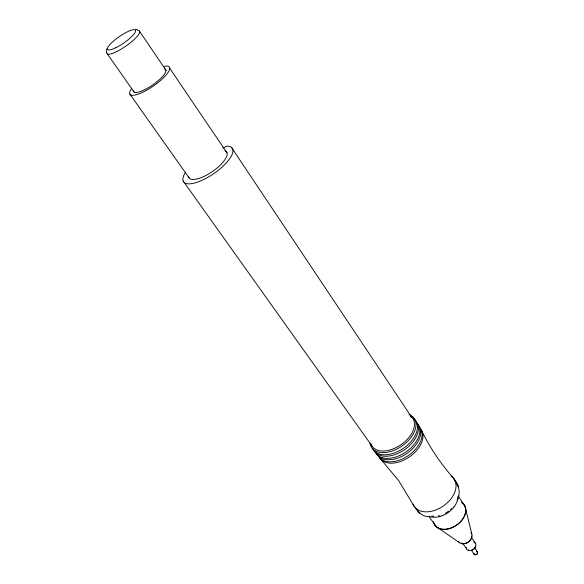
<?xml version="1.0" encoding="UTF-8"?>
<svg xmlns="http://www.w3.org/2000/svg" width="584" height="584" viewBox="0 0 584 584"><rect width="100%" height="100%" fill="white"/><g stroke="black" fill="none" stroke-linecap="round" stroke-linejoin="round"><path stroke-width="0.88" d="M106.777 48.815L106.31 52.334M457.199 500.7C460.98 493.027 459.068 484.494 453.527 478.252C440.759 463.747 429.934 447.731 421.436 430.371M454.111 506.635L453.213 507.773M222.694 148.132L226.789 146.153A29.565 10.417 -34.6 0 1 226.818 162.294A29.565 10.417 -34.6 0 1 194.216 183.113A29.565 10.417 -34.6 0 1 185.274 172.667M442.307 515.577L440.935 516.066M429.401 516.731C423.247 516.869 418.305 512.81 415.282 507.744M135.641 29.2L137.7 29.828M436.022 526.491L459.44 542.616M379.994 458.236L398.857 480.902L414.319 506.591M417.655 510.701L419.633 513.168M183.186 181.055L371.57 445.388M129.889 94.155L189.055 177.784M107.39 53.991L134.554 92.717M471.529 550.5L474.113 554.231M462.718 543.31L466.528 548.829M429.291 516.825L435.876 526.345M474.456 547.478L477.544 551.96M471.733 537.864L475.726 543.733M169.776 68.343L227.023 152.855M139.758 31.594L166.155 70.489M231.41 147.336L411.202 416.553M458.141 495.911L464.901 506.094M453.527 478.252L458.725 487.282L454.972 480.596M464.988 506.284L471.806 533.988M164.513 68.912A19.403 5.249 -34.6 0 1 152.767 84.877A19.403 5.249 -34.6 0 1 133.437 90.418M410.114 415.72A24.674 15.089 -34.6 0 1 401.142 444.614A24.674 15.089 -34.6 0 1 370.723 443.161M475.442 546.215A4.241 3.066 -34.7 0 1 471.719 550.208M468.711 549.946A4.241 3.066 -34.7 0 1 468.529 549.814M471.536 535.937A6.599 4.716 -34.7 0 1 468.229 542.01A6.599 4.716 -34.7 0 1 461.367 543.032M470.908 532.725A7.614 5.431 -34.7 0 1 468.543 541.981A7.614 5.431 -34.7 0 1 458.732 541.696M462.908 503.459A17.805 12.315 -34.7 0 1 456.162 525.52A17.805 12.315 -34.7 0 1 433.766 522.738M461.367 502.196A17.841 12.344 -34.7 0 1 456.586 525.016A17.841 12.344 -34.7 0 1 433.401 521.709M473.785 542.12A5.285 3.818 -34.7 0 1 473.376 549.383A5.285 3.818 -34.7 0 1 466.28 547.434M451.476 508.554A18.031 12.242 -34.7 0 1 450.571 509.46M448.6 511.146A18.031 12.242 -34.7 0 1 445.344 513.299M439.489 515.665A18.031 12.242 -34.7 0 1 438.307 515.928M433.773 516.249A18.031 12.242 -34.7 0 1 431.7 515.964M225.008 150.789A22.783 8.023 -34.6 0 1 213.211 170.973A22.783 8.023 -34.6 0 1 188.632 176.689M163.994 66.401A23.973 6.482 -34.6 0 1 165.265 75.949A23.973 6.482 -34.6 0 1 138.78 93.907A23.973 6.482 -34.6 0 1 131.772 88.257M417.02 423.291A25.47 15.739 -34.6 0 1 405.376 452.337A25.47 15.739 -34.6 0 1 374.95 451.249M414.786 420.21A25.623 15.783 -34.6 0 1 404.624 449.651A25.623 15.783 -34.6 0 1 373.293 449.118M409.004 414.501A25.784 15.79 -34.6 0 1 403.04 445.264A25.784 15.79 -34.6 0 1 370.059 443.3M413.83 418.691A25.703 15.79 -34.6 0 1 404.354 447.651A25.703 15.79 -34.6 0 1 372.658 448.731M371.869 446.577A25.703 15.79 -34.6 0 1 371.643 445.417M410.771 416.881A25.703 15.79 -34.6 0 1 411.873 417.392M451.257 476.135A24.199 16.213 -34.7 0 1 444.147 505.43A24.199 16.213 -34.7 0 1 413.005 504.167M420.159 428.707A24.973 15.556 -34.6 0 1 409.552 456.79A24.973 15.556 -34.6 0 1 379.352 457.148M418.458 426.386A25.134 15.622 -34.6 0 1 409.311 454.87A25.134 15.622 -34.6 0 1 378.213 455.776M417.107 424.057A25.346 15.702 -34.6 0 1 407.851 452.731A25.346 15.702 -34.6 0 1 376.519 453.695M440.686 516.278A19.119 13.023 -35.4 0 1 430.152 516.643M453.162 508.022A19.119 13.103 -35 0 1 442.329 515.745M457.922 496.714A19.082 13.082 -34.5 0 1 454.235 506.678M476.829 552.033A1.65 1.204 -34.7 0 1 477.369 553.544A1.65 1.204 -34.7 0 1 475.537 554.705A1.65 1.204 -34.7 0 1 474.507 553.501M476.493 551.398A2.059 1.504 -34.7 0 1 477.646 553.106A2.059 1.504 -34.7 0 1 475.383 554.8A2.059 1.504 -34.7 0 1 473.96 553.296M137.875 30.426A19.841 4.628 -34.6 0 1 126.721 45.53A19.841 4.628 -34.6 0 1 106.711 52.487M115.785 47.764A16.951 3.913 -34.6 0 0 135.554 30.383A16.951 3.913 -34.6 0 0 113.179 41.333A16.951 3.913 -34.6 0 0 115.785 47.764"/></g></svg>
